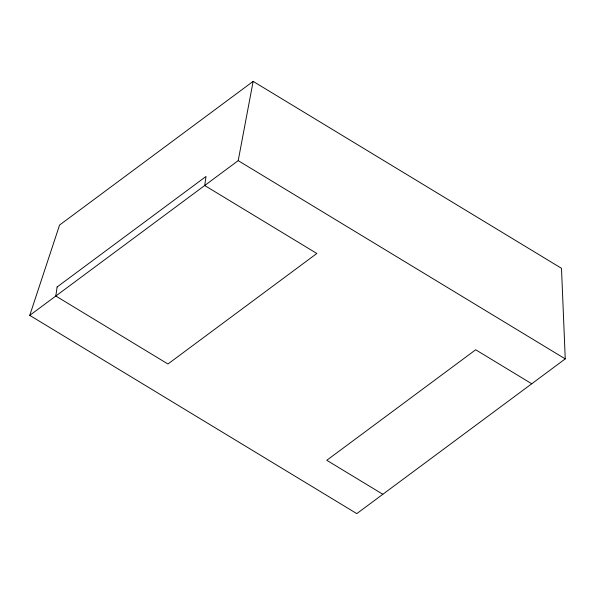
<?xml version="1.0" encoding="UTF-8"?>
<svg xmlns="http://www.w3.org/2000/svg" width="595" height="595" viewBox="0 0 595 595"><rect width="100%" height="100%" fill="white"/><g stroke="black" fill="none" stroke-linecap="round" stroke-linejoin="round"><path stroke-width="0.89" d="M29.75 315.365L238.208 160.643L253.143 81.381L561.494 268.308L565.25 358.897L356.792 513.619L29.75 315.365L59.574 225.051L253.143 81.381M238.208 160.643L565.25 358.897M531.744 383.768L475.68 349.778L326.781 460.292L382.845 494.281M57.113 286.976L55.811 296.02L167.939 363.999L316.838 253.485L204.71 185.506L206.011 176.462L57.113 286.976"/></g></svg>
